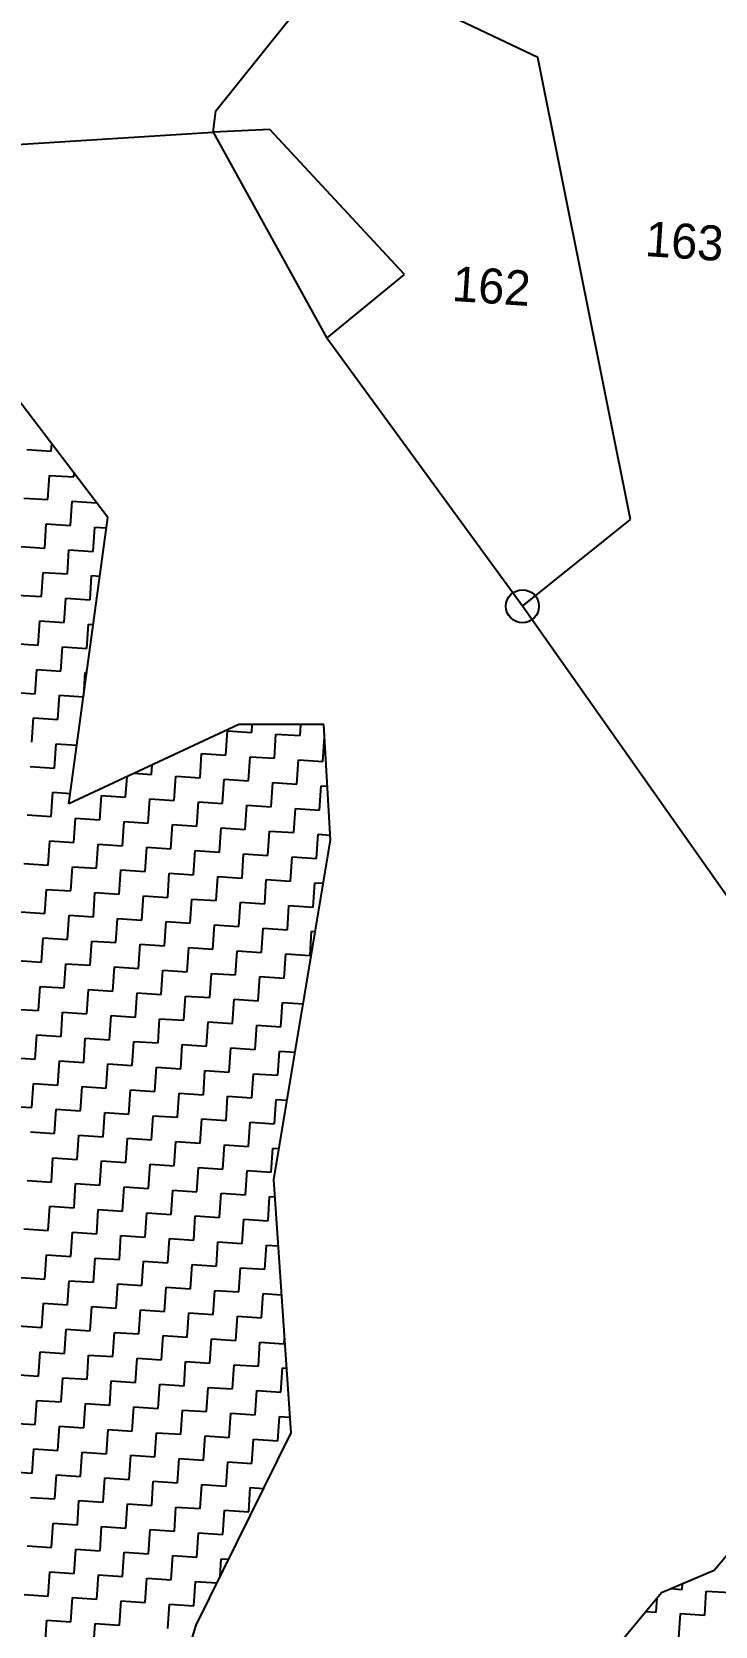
# Model space of a CAD drawing. Header units: metres. Extents: x 286068 to 287358, y 2005630 to 2007098.
# Drawn here: x 286394 to 286485.4, y 2006238.2 to 2006451.3 of the extents above; entities that cross this region are included whole.
import ezdxf
from ezdxf.enums import TextEntityAlignment as Align

# ---------------------------------------------------------------- set-up
doc = ezdxf.new("R2010")
doc.units = ezdxf.units.M
for name, color, linetype in [('POLY_HATCH', 12, 'Continuous'), ('POLY_PARCEL', 6, 'Continuous'), ('TEXT_PARCEL', 7, 'Continuous'), ('V_BOUND_LINE', 7, 'Continuous')]:
    doc.layers.add(name, color=color, linetype=linetype)
doc.styles.add('TEXT_MAP', font='')
doc.styles.get('TEXT_MAP').set_extended_font_data('Kruti Dev 050')

msp = doc.modelspace()

# ---------------------------------------------------------------- linework, layer by layer
msp.add_circle((286459.63, 2006374.49), 2.21)
at = {"layer": 'POLY_HATCH'}
for p, q in [((286404.2, 2006386.37), (286389.56, 2006405.53)), ((286399.01, 2006348.08), (286404.2, 2006386.37)), ((286421.7, 2006358.7), (286399.01, 2006348.08)), ((286433.07, 2006358.7), (286421.7, 2006358.7)), ((286433.95, 2006343.21), (286433.07, 2006358.7)), ((286426.39, 2006297.87), (286433.95, 2006343.21)), ((286428.69, 2006264.01), (286426.39, 2006297.87)), ((286485.26, 2006245.65), (286506.6, 2006271.12)), ((286415.99, 2006238.33), (286428.69, 2006264.01)), ((286478.23, 2006242.7), (286485.26, 2006245.65)), ((286466.16, 2006228.14), (286478.23, 2006242.7)), ((286409.69, 2006217.54), (286415.99, 2006238.33))]:
    msp.add_line(p, q, dxfattribs=at)
at = {"layer": 'POLY_HATCH', "linetype": 'Continuous'}
for p, q in [((286393.39, 2006395.44), (286396.63, 2006395.22)), ((286396.63, 2006395.22), (286396.7, 2006396.19)), ((286396.2, 2006388.74), (286396.42, 2006391.98)), ((286396.42, 2006391.98), (286399.66, 2006391.77)), ((286399.66, 2006391.77), (286399.69, 2006392.28)), ((286392.96, 2006388.95), (286396.2, 2006388.74)), ((286399.23, 2006385.28), (286399.44, 2006388.52)), ((286399.44, 2006388.52), (286402.68, 2006388.31)), ((286402.68, 2006388.31), (286402.69, 2006388.36)), ((286395.77, 2006382.26), (286395.98, 2006385.5)), ((286395.98, 2006385.5), (286399.23, 2006385.28)), ((286402.25, 2006381.82), (286402.47, 2006385.07)), ((286402.47, 2006385.07), (286404.01, 2006384.96)), ((286392.53, 2006382.47), (286395.77, 2006382.26)), ((286398.8, 2006378.8), (286399.01, 2006382.04)), ((286399.01, 2006382.04), (286402.25, 2006381.82)), ((286395.34, 2006375.77), (286395.55, 2006379.01)), ((286395.55, 2006379.01), (286398.8, 2006378.8)), ((286401.82, 2006375.34), (286402.04, 2006378.58)), ((286402.04, 2006378.58), (286403.14, 2006378.51)), ((286392.1, 2006375.99), (286395.34, 2006375.77)), ((286398.37, 2006372.31), (286398.58, 2006375.56)), ((286398.58, 2006375.56), (286401.82, 2006375.34)), ((286394.91, 2006369.29), (286395.12, 2006372.53)), ((286395.12, 2006372.53), (286398.37, 2006372.31)), ((286401.39, 2006368.86), (286401.61, 2006372.1)), ((286401.61, 2006372.1), (286402.26, 2006372.06)), ((286391.67, 2006369.5), (286394.91, 2006369.29)), ((286397.94, 2006365.83), (286398.15, 2006369.07)), ((286398.15, 2006369.07), (286401.39, 2006368.86)), ((286394.48, 2006362.8), (286394.69, 2006366.05)), ((286394.69, 2006366.05), (286397.94, 2006365.83)), ((286400.98, 2006362.57), (286401.18, 2006365.62)), ((286401.18, 2006365.62), (286401.39, 2006365.6)), ((286391.24, 2006363.02), (286394.48, 2006362.8)), ((286397.51, 2006359.35), (286397.72, 2006362.59)), ((286397.72, 2006362.59), (286400.95, 2006362.37)), ((286394.05, 2006356.32), (286394.26, 2006359.56)), ((286394.26, 2006359.56), (286397.51, 2006359.35)), ((286419.98, 2006354.6), (286420.2, 2006357.84)), ((286420.2, 2006357.84), (286423.44, 2006357.63)), ((286423.44, 2006357.63), (286423.51, 2006358.7)), ((286426.47, 2006354.17), (286426.68, 2006357.41)), ((286426.68, 2006357.41), (286429.92, 2006357.2)), ((286429.92, 2006357.2), (286430.02, 2006358.7)), ((286432.95, 2006353.74), (286433.17, 2006356.98)), ((286433.17, 2006356.98), (286433.17, 2006356.98)), ((286397.07, 2006352.86), (286397.29, 2006356.11)), ((286397.29, 2006356.11), (286400.07, 2006355.92)), ((286416.53, 2006351.57), (286416.74, 2006354.81)), ((286416.74, 2006354.81), (286419.98, 2006354.6)), ((286393.83, 2006353.08), (286397.07, 2006352.86)), ((286410.04, 2006352), (286410.13, 2006353.28)), ((286423.01, 2006351.14), (286423.22, 2006354.38)), ((286423.22, 2006354.38), (286426.47, 2006354.17)), ((286429.49, 2006350.71), (286429.71, 2006353.95)), ((286429.71, 2006353.95), (286432.95, 2006353.74)), ((286406.58, 2006348.98), (286406.77, 2006351.71)), ((286407.72, 2006352.16), (286410.04, 2006352)), ((286413.07, 2006348.55), (286413.28, 2006351.79)), ((286413.28, 2006351.79), (286416.53, 2006351.57)), ((286419.55, 2006348.12), (286419.77, 2006351.36)), ((286419.77, 2006351.36), (286423.01, 2006351.14)), ((286426.04, 2006347.69), (286426.25, 2006350.93)), ((286426.25, 2006350.93), (286429.49, 2006350.71)), ((286432.52, 2006347.25), (286432.73, 2006350.5)), ((286432.73, 2006350.5), (286433.54, 2006350.44)), ((286396.64, 2006346.38), (286396.86, 2006349.62)), ((286396.86, 2006349.62), (286399.2, 2006349.47)), ((286403.13, 2006345.95), (286403.34, 2006349.19)), ((286403.34, 2006349.19), (286406.58, 2006348.98)), ((286409.61, 2006345.52), (286409.83, 2006348.76)), ((286409.83, 2006348.76), (286413.07, 2006348.55)), ((286416.1, 2006345.09), (286416.31, 2006348.33)), ((286416.31, 2006348.33), (286419.55, 2006348.12)), ((286393.4, 2006346.6), (286396.64, 2006346.38)), ((286399.67, 2006342.92), (286399.89, 2006346.16)), ((286399.89, 2006346.16), (286403.13, 2006345.95)), ((286422.58, 2006344.66), (286422.79, 2006347.9)), ((286422.79, 2006347.9), (286426.04, 2006347.69)), ((286429.06, 2006344.23), (286429.28, 2006347.47)), ((286429.28, 2006347.47), (286432.52, 2006347.25)), ((286406.15, 2006342.49), (286406.37, 2006345.73)), ((286406.37, 2006345.73), (286409.61, 2006345.52)), ((286412.64, 2006342.06), (286412.85, 2006345.3)), ((286412.85, 2006345.3), (286416.1, 2006345.09)), ((286419.12, 2006341.63), (286419.34, 2006344.87)), ((286419.34, 2006344.87), (286422.58, 2006344.66)), ((286425.61, 2006341.2), (286425.82, 2006344.44)), ((286425.82, 2006344.44), (286429.06, 2006344.23)), ((286432.09, 2006340.77), (286432.3, 2006344.01)), ((286432.3, 2006344.01), (286433.91, 2006343.91)), ((286396.21, 2006339.9), (286396.43, 2006343.14)), ((286396.43, 2006343.14), (286399.67, 2006342.92)), ((286402.7, 2006339.47), (286402.91, 2006342.71)), ((286402.91, 2006342.71), (286406.15, 2006342.49)), ((286409.18, 2006339.04), (286409.4, 2006342.28)), ((286409.4, 2006342.28), (286412.64, 2006342.06)), ((286392.97, 2006340.11), (286396.21, 2006339.9)), ((286415.66, 2006338.61), (286415.88, 2006341.85)), ((286415.88, 2006341.85), (286419.12, 2006341.63)), ((286422.15, 2006338.17), (286422.36, 2006341.42)), ((286422.36, 2006341.42), (286425.61, 2006341.2)), ((286428.63, 2006337.74), (286428.85, 2006340.99)), ((286428.85, 2006340.99), (286432.09, 2006340.77)), ((286399.24, 2006336.44), (286399.46, 2006339.68)), ((286399.46, 2006339.68), (286402.7, 2006339.47)), ((286405.72, 2006336.01), (286405.94, 2006339.25)), ((286405.94, 2006339.25), (286409.18, 2006339.04)), ((286412.21, 2006335.58), (286412.42, 2006338.82)), ((286412.42, 2006338.82), (286415.66, 2006338.61)), ((286418.69, 2006335.15), (286418.91, 2006338.39)), ((286418.91, 2006338.39), (286422.15, 2006338.17)), ((286425.18, 2006334.72), (286425.39, 2006337.96)), ((286425.39, 2006337.96), (286428.63, 2006337.74)), ((286395.78, 2006333.41), (286396, 2006336.65)), ((286396, 2006336.65), (286399.24, 2006336.44)), ((286402.27, 2006332.98), (286402.48, 2006336.22)), ((286402.48, 2006336.22), (286405.72, 2006336.01)), ((286408.75, 2006332.55), (286408.97, 2006335.79)), ((286408.97, 2006335.79), (286412.21, 2006335.58)), ((286431.66, 2006334.29), (286431.87, 2006337.53)), ((286431.87, 2006337.53), (286432.99, 2006337.46)), ((286392.54, 2006333.63), (286395.78, 2006333.41)), ((286415.23, 2006332.12), (286415.45, 2006335.36)), ((286415.45, 2006335.36), (286418.69, 2006335.15)), ((286421.72, 2006331.69), (286421.93, 2006334.93)), ((286421.93, 2006334.93), (286425.18, 2006334.72)), ((286428.2, 2006331.26), (286428.42, 2006334.5)), ((286428.42, 2006334.5), (286431.66, 2006334.29)), ((286398.81, 2006329.96), (286399.03, 2006333.2)), ((286399.03, 2006333.2), (286402.27, 2006332.98)), ((286405.29, 2006329.53), (286405.51, 2006332.77)), ((286405.51, 2006332.77), (286408.75, 2006332.55)), ((286411.78, 2006329.09), (286411.99, 2006332.34)), ((286411.99, 2006332.34), (286415.23, 2006332.12)), ((286418.26, 2006328.66), (286418.48, 2006331.91)), ((286418.48, 2006331.91), (286421.72, 2006331.69)), ((286424.74, 2006328.23), (286424.96, 2006331.48)), ((286424.96, 2006331.48), (286428.2, 2006331.26)), ((286395.35, 2006326.93), (286395.57, 2006330.17)), ((286395.57, 2006330.17), (286398.81, 2006329.96)), ((286401.84, 2006326.5), (286402.05, 2006329.74)), ((286402.05, 2006329.74), (286405.29, 2006329.53)), ((286408.32, 2006326.07), (286408.54, 2006329.31)), ((286408.54, 2006329.31), (286411.78, 2006329.09)), ((286431.23, 2006327.8), (286431.44, 2006331.05)), ((286431.44, 2006331.05), (286431.91, 2006331.01)), ((286392.11, 2006327.14), (286395.35, 2006326.93)), ((286414.8, 2006325.64), (286415.02, 2006328.88)), ((286415.02, 2006328.88), (286418.26, 2006328.66)), ((286421.29, 2006325.21), (286421.5, 2006328.45)), ((286421.5, 2006328.45), (286424.74, 2006328.23)), ((286427.77, 2006324.78), (286427.99, 2006328.02)), ((286427.99, 2006328.02), (286431.23, 2006327.8)), ((286398.38, 2006323.47), (286398.59, 2006326.71)), ((286398.59, 2006326.71), (286401.84, 2006326.5)), ((286404.86, 2006323.04), (286405.08, 2006326.28)), ((286405.08, 2006326.28), (286408.32, 2006326.07)), ((286411.35, 2006322.61), (286411.56, 2006325.85)), ((286411.56, 2006325.85), (286414.8, 2006325.64)), ((286417.83, 2006322.18), (286418.05, 2006325.42)), ((286418.05, 2006325.42), (286421.29, 2006325.21)), ((286424.31, 2006321.75), (286424.53, 2006324.99)), ((286424.53, 2006324.99), (286427.77, 2006324.78)), ((286394.92, 2006320.45), (286395.14, 2006323.69)), ((286395.14, 2006323.69), (286398.38, 2006323.47)), ((286401.41, 2006320.01), (286401.62, 2006323.26)), ((286401.62, 2006323.26), (286404.86, 2006323.04)), ((286407.89, 2006319.58), (286408.11, 2006322.83)), ((286408.11, 2006322.83), (286411.35, 2006322.61)), ((286391.68, 2006320.66), (286394.92, 2006320.45)), ((286414.37, 2006319.15), (286414.59, 2006322.4)), ((286414.59, 2006322.4), (286417.83, 2006322.18)), ((286420.86, 2006318.72), (286421.07, 2006321.97)), ((286421.07, 2006321.97), (286424.31, 2006321.75)), ((286427.34, 2006318.29), (286427.56, 2006321.54)), ((286427.56, 2006321.54), (286430.3, 2006321.35)), ((286397.95, 2006316.99), (286398.16, 2006320.23)), ((286398.16, 2006320.23), (286401.41, 2006320.01)), ((286404.43, 2006316.56), (286404.65, 2006319.8)), ((286404.65, 2006319.8), (286407.89, 2006319.58)), ((286410.92, 2006316.13), (286411.13, 2006319.37)), ((286411.13, 2006319.37), (286414.37, 2006319.15)), ((286417.4, 2006315.7), (286417.62, 2006318.94)), ((286417.62, 2006318.94), (286420.86, 2006318.72)), ((286423.88, 2006315.27), (286424.1, 2006318.51)), ((286424.1, 2006318.51), (286427.34, 2006318.29)), ((286394.49, 2006313.96), (286394.71, 2006317.2)), ((286394.71, 2006317.2), (286397.95, 2006316.99)), ((286400.98, 2006313.53), (286401.19, 2006316.77)), ((286401.19, 2006316.77), (286404.43, 2006316.56)), ((286407.46, 2006313.1), (286407.67, 2006316.34)), ((286407.67, 2006316.34), (286410.92, 2006316.13)), ((286391.25, 2006314.18), (286394.49, 2006313.96)), ((286413.94, 2006312.67), (286414.16, 2006315.91)), ((286414.16, 2006315.91), (286417.4, 2006315.7)), ((286420.43, 2006312.24), (286420.64, 2006315.48)), ((286420.64, 2006315.48), (286423.88, 2006315.27)), ((286426.91, 2006311.81), (286427.13, 2006315.05)), ((286427.13, 2006315.05), (286429.23, 2006314.91)), ((286397.52, 2006310.5), (286397.73, 2006313.75)), ((286397.73, 2006313.75), (286400.98, 2006313.53)), ((286404, 2006310.07), (286404.22, 2006313.32)), ((286404.22, 2006313.32), (286407.46, 2006313.1)), ((286410.49, 2006309.64), (286410.7, 2006312.89)), ((286410.7, 2006312.89), (286413.94, 2006312.67)), ((286416.97, 2006309.21), (286417.19, 2006312.46)), ((286417.19, 2006312.46), (286420.43, 2006312.24)), ((286394.06, 2006307.48), (286394.28, 2006310.72)), ((286394.28, 2006310.72), (286397.52, 2006310.5)), ((286400.55, 2006307.05), (286400.76, 2006310.29)), ((286400.76, 2006310.29), (286404, 2006310.07)), ((286423.45, 2006308.78), (286423.67, 2006312.02)), ((286423.67, 2006312.02), (286426.91, 2006311.81)), ((286407.03, 2006306.62), (286407.24, 2006309.86)), ((286407.24, 2006309.86), (286410.49, 2006309.64)), ((286413.51, 2006306.19), (286413.73, 2006309.43)), ((286413.73, 2006309.43), (286416.97, 2006309.21)), ((286420, 2006305.76), (286420.21, 2006309)), ((286420.21, 2006309), (286423.45, 2006308.78)), ((286426.48, 2006305.33), (286426.7, 2006308.57)), ((286426.7, 2006308.57), (286428.16, 2006308.47)), ((286390.82, 2006307.69), (286394.06, 2006307.48)), ((286397.09, 2006304.02), (286397.3, 2006307.26)), ((286397.3, 2006307.26), (286400.55, 2006307.05)), ((286403.57, 2006303.59), (286403.79, 2006306.83)), ((286403.79, 2006306.83), (286407.03, 2006306.62)), ((286410.06, 2006303.16), (286410.27, 2006306.4)), ((286410.27, 2006306.4), (286413.51, 2006306.19)), ((286416.54, 2006302.73), (286416.75, 2006305.97)), ((286416.75, 2006305.97), (286420, 2006305.76)), ((286393.85, 2006304.24), (286397.09, 2006304.02)), ((286400.12, 2006300.56), (286400.33, 2006303.81)), ((286400.33, 2006303.81), (286403.57, 2006303.59)), ((286423.02, 2006302.3), (286423.24, 2006305.54)), ((286423.24, 2006305.54), (286426.48, 2006305.33)), ((286406.6, 2006300.13), (286406.81, 2006303.38)), ((286406.81, 2006303.38), (286410.06, 2006303.16)), ((286413.08, 2006299.7), (286413.3, 2006302.94)), ((286413.3, 2006302.94), (286416.54, 2006302.73)), ((286419.57, 2006299.27), (286419.78, 2006302.51)), ((286419.78, 2006302.51), (286423.02, 2006302.3)), ((286426.05, 2006298.84), (286426.26, 2006302.08)), ((286426.26, 2006302.08), (286427.08, 2006302.03)), ((286396.66, 2006297.54), (286396.87, 2006300.78)), ((286396.87, 2006300.78), (286400.12, 2006300.56)), ((286403.14, 2006297.11), (286403.36, 2006300.35)), ((286403.36, 2006300.35), (286406.6, 2006300.13)), ((286409.63, 2006296.68), (286409.84, 2006299.92)), ((286409.84, 2006299.92), (286413.08, 2006299.7)), ((286416.11, 2006296.25), (286416.32, 2006299.49)), ((286416.32, 2006299.49), (286419.57, 2006299.27)), ((286393.42, 2006297.75), (286396.66, 2006297.54)), ((286399.68, 2006294.08), (286399.9, 2006297.32)), ((286399.9, 2006297.32), (286403.14, 2006297.11)), ((286422.59, 2006295.82), (286422.81, 2006299.06)), ((286422.81, 2006299.06), (286426.05, 2006298.84)), ((286406.17, 2006293.65), (286406.38, 2006296.89)), ((286406.38, 2006296.89), (286409.63, 2006296.68)), ((286412.65, 2006293.22), (286412.87, 2006296.46)), ((286412.87, 2006296.46), (286416.11, 2006296.25)), ((286419.14, 2006292.79), (286419.35, 2006296.03)), ((286419.35, 2006296.03), (286422.59, 2006295.82)), ((286425.62, 2006292.36), (286425.83, 2006295.6)), ((286425.83, 2006295.6), (286426.55, 2006295.55)), ((286396.23, 2006291.05), (286396.44, 2006294.3)), ((286396.44, 2006294.3), (286399.68, 2006294.08)), ((286402.71, 2006290.62), (286402.93, 2006293.87)), ((286402.93, 2006293.87), (286406.17, 2006293.65)), ((286409.19, 2006290.19), (286409.41, 2006293.43)), ((286409.41, 2006293.43), (286412.65, 2006293.22)), ((286415.68, 2006289.76), (286415.89, 2006293)), ((286415.89, 2006293), (286419.14, 2006292.79)), ((286392.99, 2006291.27), (286396.23, 2006291.05)), ((286399.25, 2006287.6), (286399.47, 2006290.84)), ((286399.47, 2006290.84), (286402.71, 2006290.62)), ((286422.16, 2006289.33), (286422.38, 2006292.57)), ((286422.38, 2006292.57), (286425.62, 2006292.36)), ((286405.74, 2006287.17), (286405.95, 2006290.41)), ((286405.95, 2006290.41), (286409.19, 2006290.19)), ((286412.22, 2006286.74), (286412.44, 2006289.98)), ((286412.44, 2006289.98), (286415.68, 2006289.76)), ((286418.71, 2006286.31), (286418.92, 2006289.55)), ((286418.92, 2006289.55), (286422.16, 2006289.33)), ((286425.19, 2006285.88), (286425.4, 2006289.12)), ((286425.4, 2006289.12), (286426.99, 2006289.01)), ((286395.8, 2006284.57), (286396.01, 2006287.81)), ((286396.01, 2006287.81), (286399.25, 2006287.6)), ((286402.28, 2006284.14), (286402.5, 2006287.38)), ((286402.5, 2006287.38), (286405.74, 2006287.17)), ((286408.76, 2006283.71), (286408.98, 2006286.95)), ((286408.98, 2006286.95), (286412.22, 2006286.74)), ((286415.25, 2006283.28), (286415.46, 2006286.52)), ((286415.46, 2006286.52), (286418.71, 2006286.31)), ((286392.56, 2006284.79), (286395.8, 2006284.57)), ((286398.82, 2006281.11), (286399.04, 2006284.35)), ((286399.04, 2006284.35), (286402.28, 2006284.14)), ((286421.73, 2006282.85), (286421.95, 2006286.09)), ((286421.95, 2006286.09), (286425.19, 2006285.88)), ((286405.31, 2006280.68), (286405.52, 2006283.92)), ((286405.52, 2006283.92), (286408.76, 2006283.71)), ((286411.79, 2006280.25), (286412.01, 2006283.49)), ((286412.01, 2006283.49), (286415.25, 2006283.28)), ((286418.27, 2006279.82), (286418.49, 2006283.06)), ((286418.49, 2006283.06), (286421.73, 2006282.85)), ((286424.76, 2006279.39), (286424.97, 2006282.63)), ((286424.97, 2006282.63), (286427.44, 2006282.47)), ((286395.37, 2006278.09), (286395.58, 2006281.33)), ((286395.58, 2006281.33), (286398.82, 2006281.11)), ((286401.85, 2006277.66), (286402.07, 2006280.9)), ((286402.07, 2006280.9), (286405.31, 2006280.68)), ((286408.33, 2006277.23), (286408.55, 2006280.47)), ((286408.55, 2006280.47), (286411.79, 2006280.25)), ((286392.12, 2006278.3), (286395.37, 2006278.09)), ((286414.82, 2006276.8), (286415.03, 2006280.04)), ((286415.03, 2006280.04), (286418.27, 2006279.82)), ((286421.3, 2006276.36), (286421.52, 2006279.61)), ((286421.52, 2006279.61), (286424.76, 2006279.39)), ((286398.39, 2006274.63), (286398.61, 2006277.87)), ((286398.61, 2006277.87), (286401.85, 2006277.66)), ((286404.88, 2006274.2), (286405.09, 2006277.44)), ((286405.09, 2006277.44), (286408.33, 2006277.23)), ((286411.36, 2006273.77), (286411.58, 2006277.01)), ((286411.58, 2006277.01), (286414.82, 2006276.8)), ((286417.84, 2006273.34), (286418.06, 2006276.58)), ((286418.06, 2006276.58), (286421.3, 2006276.36)), ((286424.33, 2006272.91), (286424.54, 2006276.15)), ((286424.54, 2006276.15), (286427.79, 2006275.93)), ((286427.79, 2006275.93), (286427.83, 2006276.64)), ((286394.94, 2006271.6), (286395.15, 2006274.84)), ((286395.15, 2006274.84), (286398.39, 2006274.63)), ((286401.42, 2006271.17), (286401.64, 2006274.41)), ((286401.64, 2006274.41), (286404.88, 2006274.2)), ((286407.9, 2006270.74), (286408.12, 2006273.98)), ((286408.12, 2006273.98), (286411.36, 2006273.77)), ((286391.69, 2006271.82), (286394.94, 2006271.6)), ((286414.39, 2006270.31), (286414.6, 2006273.55)), ((286414.6, 2006273.55), (286417.84, 2006273.34)), ((286420.87, 2006269.88), (286421.09, 2006273.12)), ((286421.09, 2006273.12), (286424.33, 2006272.91)), ((286427.35, 2006269.45), (286427.57, 2006272.69)), ((286427.57, 2006272.69), (286428.1, 2006272.66)), ((286397.96, 2006268.15), (286398.18, 2006271.39)), ((286398.18, 2006271.39), (286401.42, 2006271.17)), ((286404.45, 2006267.72), (286404.66, 2006270.96)), ((286404.66, 2006270.96), (286407.9, 2006270.74)), ((286410.93, 2006267.28), (286411.15, 2006270.53)), ((286411.15, 2006270.53), (286414.39, 2006270.31)), ((286417.41, 2006266.85), (286417.63, 2006270.1)), ((286417.63, 2006270.1), (286420.87, 2006269.88)), ((286423.9, 2006266.42), (286424.11, 2006269.67)), ((286424.11, 2006269.67), (286427.35, 2006269.45)), ((286394.51, 2006265.12), (286394.72, 2006268.36)), ((286394.72, 2006268.36), (286397.96, 2006268.15)), ((286400.99, 2006264.69), (286401.2, 2006267.93)), ((286401.2, 2006267.93), (286404.45, 2006267.72)), ((286407.47, 2006264.26), (286407.69, 2006267.5)), ((286407.69, 2006267.5), (286410.93, 2006267.28)), ((286391.26, 2006265.33), (286394.51, 2006265.12)), ((286413.96, 2006263.83), (286414.17, 2006267.07)), ((286414.17, 2006267.07), (286417.41, 2006266.85)), ((286420.44, 2006263.4), (286420.66, 2006266.64)), ((286420.66, 2006266.64), (286423.9, 2006266.42)), ((286426.92, 2006262.97), (286427.14, 2006266.21)), ((286427.14, 2006266.21), (286428.55, 2006266.12)), ((286397.53, 2006261.66), (286397.75, 2006264.9)), ((286397.75, 2006264.9), (286400.99, 2006264.69)), ((286404.02, 2006261.23), (286404.23, 2006264.47)), ((286404.23, 2006264.47), (286407.47, 2006264.26)), ((286410.5, 2006260.8), (286410.72, 2006264.04)), ((286410.72, 2006264.04), (286413.96, 2006263.83)), ((286416.98, 2006260.37), (286417.2, 2006263.61)), ((286417.2, 2006263.61), (286420.44, 2006263.4)), ((286423.47, 2006259.94), (286423.68, 2006263.18)), ((286423.68, 2006263.18), (286426.92, 2006262.97)), ((286394.08, 2006258.64), (286394.29, 2006261.88)), ((286394.29, 2006261.88), (286397.53, 2006261.66)), ((286400.56, 2006258.2), (286400.77, 2006261.45)), ((286400.77, 2006261.45), (286404.02, 2006261.23)), ((286407.04, 2006257.77), (286407.26, 2006261.02)), ((286407.26, 2006261.02), (286410.5, 2006260.8)), ((286390.83, 2006258.85), (286394.08, 2006258.64)), ((286413.53, 2006257.34), (286413.74, 2006260.59)), ((286413.74, 2006260.59), (286416.98, 2006260.37)), ((286420.01, 2006256.91), (286420.23, 2006260.16)), ((286420.23, 2006260.16), (286423.47, 2006259.94)), ((286397.1, 2006255.18), (286397.32, 2006258.42)), ((286397.32, 2006258.42), (286400.56, 2006258.2)), ((286403.59, 2006254.75), (286403.8, 2006257.99)), ((286403.8, 2006257.99), (286407.04, 2006257.77)), ((286410.07, 2006254.32), (286410.28, 2006257.56)), ((286410.28, 2006257.56), (286413.53, 2006257.34)), ((286416.55, 2006253.89), (286416.77, 2006257.13)), ((286416.77, 2006257.13), (286420.01, 2006256.91)), ((286423.04, 2006253.46), (286423.25, 2006256.7)), ((286423.25, 2006256.7), (286425.02, 2006256.58)), ((286393.86, 2006255.39), (286397.1, 2006255.18)), ((286400.13, 2006251.72), (286400.34, 2006254.96)), ((286400.34, 2006254.96), (286403.59, 2006254.75)), ((286406.61, 2006251.29), (286406.83, 2006254.53)), ((286406.83, 2006254.53), (286410.07, 2006254.32)), ((286413.1, 2006250.86), (286413.31, 2006254.1)), ((286413.31, 2006254.1), (286416.55, 2006253.89)), ((286419.58, 2006250.43), (286419.8, 2006253.67)), ((286419.8, 2006253.67), (286423.04, 2006253.46)), ((286396.67, 2006248.69), (286396.89, 2006251.94)), ((286396.89, 2006251.94), (286400.13, 2006251.72)), ((286403.16, 2006248.26), (286403.37, 2006251.51)), ((286403.37, 2006251.51), (286406.61, 2006251.29)), ((286409.64, 2006247.83), (286409.85, 2006251.08)), ((286409.85, 2006251.08), (286413.1, 2006250.86)), ((286416.12, 2006247.4), (286416.34, 2006250.65)), ((286416.34, 2006250.65), (286419.58, 2006250.43)), ((286393.43, 2006248.91), (286396.67, 2006248.69)), ((286399.7, 2006245.24), (286399.91, 2006248.48)), ((286399.91, 2006248.48), (286403.16, 2006248.26)), ((286406.18, 2006244.81), (286406.4, 2006248.05)), ((286406.4, 2006248.05), (286409.64, 2006247.83)), ((286412.67, 2006244.38), (286412.88, 2006247.62)), ((286412.88, 2006247.62), (286416.12, 2006247.4)), ((286419.21, 2006244.83), (286419.36, 2006247.19)), ((286419.36, 2006247.19), (286420.34, 2006247.12)), ((286396.24, 2006242.21), (286396.46, 2006245.45)), ((286396.46, 2006245.45), (286399.7, 2006245.24)), ((286402.73, 2006241.78), (286402.94, 2006245.02)), ((286402.94, 2006245.02), (286406.18, 2006244.81)), ((286409.21, 2006241.35), (286409.42, 2006244.59)), ((286409.42, 2006244.59), (286412.67, 2006244.38)), ((286415.69, 2006240.92), (286415.91, 2006244.16)), ((286415.91, 2006244.16), (286418.78, 2006243.97)), ((286480.96, 2006243.1), (286481.01, 2006243.87)), ((286393, 2006242.43), (286396.24, 2006242.21)), ((286399.27, 2006238.75), (286399.48, 2006242)), ((286399.48, 2006242), (286402.73, 2006241.78)), ((286477.5, 2006240.07), (286477.63, 2006241.97)), ((286479.42, 2006243.2), (286480.96, 2006243.1)), ((286483.99, 2006239.64), (286484.2, 2006242.88)), ((286484.2, 2006242.88), (286487.44, 2006242.67)), ((286405.75, 2006238.32), (286405.97, 2006241.57)), ((286405.97, 2006241.57), (286409.21, 2006241.35)), ((286412.24, 2006237.89), (286412.45, 2006241.13)), ((286412.45, 2006241.13), (286415.69, 2006240.92)), ((286476.13, 2006240.16), (286477.5, 2006240.07)), ((286480.53, 2006236.62), (286480.74, 2006239.86)), ((286480.74, 2006239.86), (286483.99, 2006239.64)), ((286395.81, 2006235.73), (286396.03, 2006238.97)), ((286396.03, 2006238.97), (286399.27, 2006238.75)), ((286402.29, 2006235.3), (286402.51, 2006238.54)), ((286402.51, 2006238.54), (286405.75, 2006238.32))]:
    msp.add_line(p, q, dxfattribs=at)
at = {"layer": 'POLY_PARCEL'}
for p, q in [((286461.7, 2006447.82), (286434.65, 2006460.67)), ((286474.09, 2006386.1), (286461.7, 2006447.82)), ((286425.85, 2006438.19), (286418.27, 2006437.84)), ((286418.27, 2006437.84), (286433.5, 2006410.3)), ((286443.85, 2006418.84), (286425.85, 2006438.19)), ((286433.5, 2006410.3), (286443.85, 2006418.84)), ((286459.63, 2006374.49), (286433.5, 2006410.3)), ((286459.63, 2006374.49), (286474.09, 2006386.1)), ((286493.39, 2006326.61), (286459.63, 2006374.49))]:
    msp.add_line(p, q, dxfattribs=at)
at = {"layer": 'V_BOUND_LINE'}
for p, q in [((286418.62, 2006440.69), (286434.65, 2006460.67)), ((286418.27, 2006437.84), (286418.62, 2006440.69)), ((286249.65, 2006427.15), (286418.27, 2006437.84))]:
    msp.add_line(p, q, dxfattribs=at)

# ---------------------------------------------------------------- texts
at = {"layer": 'TEXT_PARCEL', "style": 'TEXT_MAP'}
for s, p in [('163', (286481.29, 2006423.29)), ('162', (286455.49, 2006417.29))]:
    msp.add_text(s, height=4.679, rotation=356.2021, dxfattribs=at).set_placement(p, align=Align.MIDDLE)

doc.saveas('drawing.dxf')
